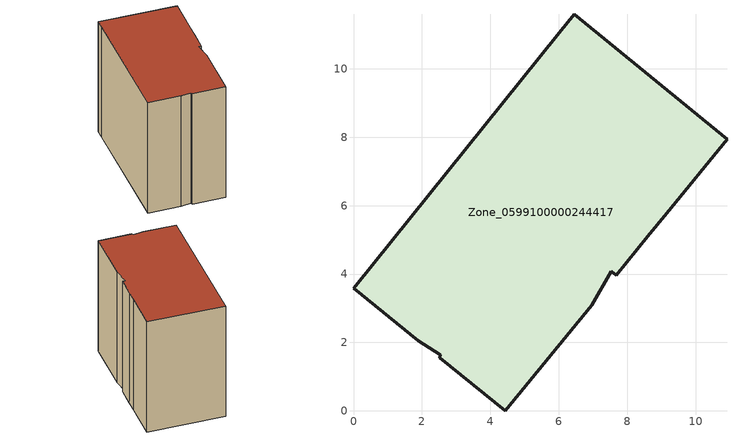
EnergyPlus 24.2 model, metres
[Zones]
Zone_0599100000244417
 floor ground (C_G): 4.44,0 2.52,1.55 2.54,1.65 1.9,2.05 0,3.58 6.01,11.06 6.45,11.6 10.92,7.94 9.16,5.78 8.61,5.11 7.68,3.97 7.53,4.09 6.96,3.09 z0
 wall outside (C_F): 7.68,3.97 8.61,5.11 9.16,5.78 10.92,7.94 6.45,11.6 6.01,11.06 0,3.58 1.9,2.05 2.54,1.65 2.52,1.55 4.44,0 6.96,3.09 7.53,4.09 7.68,3.97 z0:9.36
 roof outside (C_R): 1.9,2.05 2.54,1.65 2.52,1.55 4.44,0 6.96,3.09 7.53,4.09 7.68,3.97 8.61,5.11 9.16,5.78 10.92,7.94 6.45,11.6 6.01,11.06 0,3.58 z9.36
[BUILDING]
Pand.0599100000244417: North Axis=0; Terrain=City; Loads Convergence Tolerance Value=0.04; Temperature Convergence Tolerance Value=0.4; Solar Distribution=FullExterior; Maximum Number of Warmup Days=25; Minimum Number of Warmup Days=1
[Site:Location]
Rotterdam.The.Hague.AP_ZH_NLD Design_Conditions: Latitude=51.96; Longitude=4.45; Time Zone=1; Elevation=-4.5
[SITE:GROUNDTEMPERATURE:BUILDINGSURFACE]
18, 18, 18, 18, 18, 18, 18, 18, 18, 18, 18, 18
[MATERIAL] Thermal Absorptance=0.9; Solar Absorptance=0.7; Visible Absorptance=0.7
Name | Roughness | Thickness | Conductivity | Density | Specific Heat
G.TC.1946 | MediumSmooth | 0.15 | 1 | 540 | 1210
F.TC.1946 | Rough | 0.3 | 0.857143 | 1920 | 840
R.TC.1946 | MediumRough | 0.2 | 0.909091 | 1500 | 1000
[CONSTRUCTION]
C_G: G.TC.1946
C_F: F.TC.1946
C_R: R.TC.1946
[ZONE]
Zone_0599100000244417: Type=1; Multiplier=1; Ceiling Height=Autocalculate; Volume=Autocalculate; Floor Area=autocalculate; Part of Total Floor Area=Yes
[ZONEINFILTRATION:DESIGNFLOWRATE]
Infil_Zone_0599100000244417: Zone or ZoneList or Space or SpaceList=Zone_0599100000244417; Schedule=AlwaysOn; Design Flow Rate Calculation Method=Flow/Area; Flow Rate per Floor Area=0.003; Constant Term Coefficient=1; Temperature Term Coefficient=0; Velocity Term Coefficient=0; Velocity Squared Term Coefficient=0
[HVACTEMPLATE:ZONE:IDEALLOADSAIRSYSTEM]
Zone_0599100000244417: Maximum Heating Supply Air Temperature=50; Minimum Cooling Supply Air Temperature=13; Maximum Heating Supply Air Humidity Ratio=0.0156; Minimum Cooling Supply Air Humidity Ratio=0.0077; Heating Limit=NoLimit; Cooling Limit=NoLimit; Dehumidification Control Type=ConstantSensibleHeatRatio; Cooling Sensible Heat Ratio=0.7; Dehumidification Setpoint=60; Humidification Control Type=None; Humidification Setpoint=30; Outdoor Air Method=None; Outdoor Air Flow Rate per Person=0.00944; Outdoor Air Flow Rate per Zone Floor Area=0; Outdoor Air Flow Rate per Zone=0; Demand Controlled Ventilation Type=None; Outdoor Air Economizer Type=NoEconomizer; Heat Recovery Type=None; Sensible Heat Recovery Effectiveness=0.7; Latent Heat Recovery Effectiveness=0.65
[ZONECONTROL:THERMOSTAT]
ThermostatControl_Zone_0599100000244417: Zone or ZoneList=Zone_0599100000244417; Control Type Schedule=DualSetpointControlType; Control 1=Thermostat_Zone_0599100000244417; Temperature Difference Between Cutout And Setpoint=0
[THERMOSTATSETPOINT:DUALSETPOINT]
Thermostat_Zone_0599100000244417: Heating Setpoint Temperature Schedule=HeatingSetpoint_Zone_0599100000244417; Cooling Setpoint Temperature Schedule=CoolingSetpoint_Zone_0599100000244417
[SCHEDULE:COMPACT]
HeatingSetpoint_Zone_0599100000244417: Through: 12/31, For: AllDays, Until: 24:00, 21
CoolingSetpoint_Zone_0599100000244417: Through: 12/31, For: AllDays, Until: 24:00, 24
DualSetpointControlType: Through: 12/31, For: AllDays, Until: 24:00, 4
AlwaysOn: Through: 12/31, For: AllDays, Until: 24:00, 1
